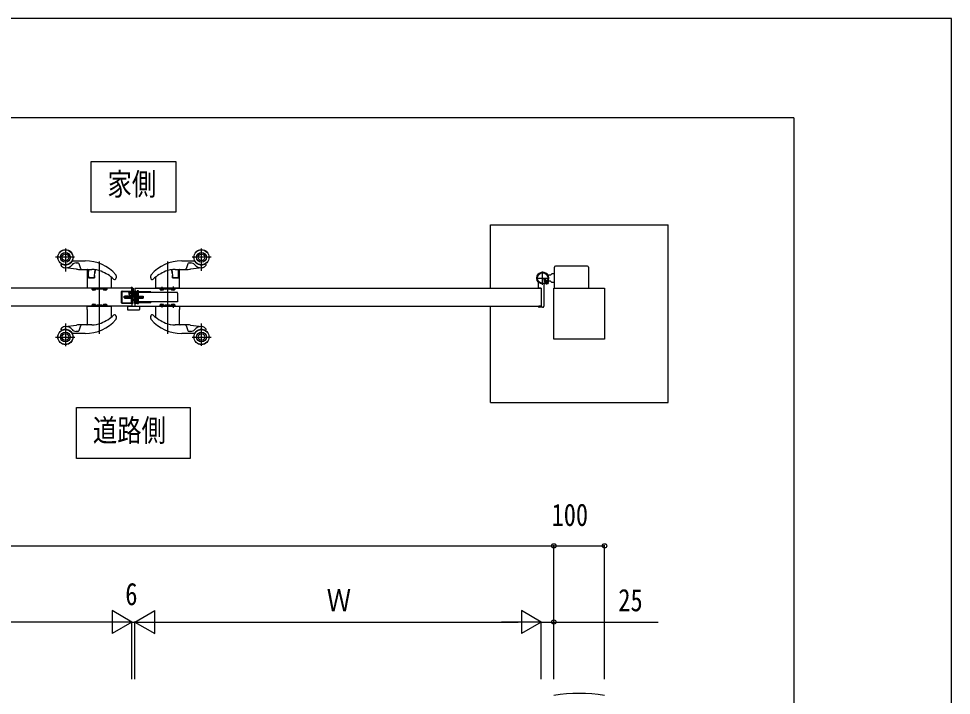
# Model space of a CAD drawing. Units: millimetres, scale not verified. Extents: x -4205 to 4205, y -2970 to 2970.
# Drawn here: x 2368 to 4205, y 1637 to 2970 of the extents above; entities that cross this region are included whole.
import ezdxf
from ezdxf.enums import TextEntityAlignment as Align

# ---------------------------------------------------------------- set-up
doc = ezdxf.new("R2010")
doc.units = ezdxf.units.MM
doc.header["$LTSCALE"] = 12
for name, color, linetype in [('0-2_USER1', 3, 'Continuous'), ('0-3_YKK_12', 2, 'Continuous'), ('0-4_YKK_A1', 4, 'Continuous'), ('0-5_YKK_D', 6, 'Continuous'), ('0-6_YKK_ZWAK', 7, 'Continuous')]:
    doc.layers.add(name, color=color, linetype=linetype)
doc.styles.add('ＭＳ ゴシック', font='')
doc.styles.get('ＭＳ ゴシック').set_extended_font_data('MS Gothic')

msp = doc.modelspace()

# ---------------------------------------------------------------- linework, layer by layer
at = {"layer": '0-2_USER1'}
for points in [[(2510.82, 2589), (2510.82, 2689), (2677.22, 2689), (2677.22, 2589)], [(2482.02, 2104), (2482.02, 2204), (2706.02, 2204), (2706.02, 2104)]]:
    msp.add_lwpolyline(points, close=True, dxfattribs=at)
at = {"layer": '0-3_YKK_12'}
msp.add_line((2594.02, 2422), (2594.02, 2439), dxfattribs=at)
at = {"layer": '0-4_YKK_A1'}
for p, q in [((2460.02, 2517.6), (2460.02, 2472.07)), ((2728.02, 2473.12), (2728.02, 2517.6)), ((2478.17, 2500), (2440.57, 2500)), ((2747.32, 2500), (2709.72, 2500)), ((2474.16, 2493), (2499.02, 2493)), ((2480.93, 2489), (2484.3, 2489)), ((2490.08, 2477.41), (2487.17, 2486.88)), ((2527.02, 2349.54), (2527.02, 2491.4)), ((2661.02, 2491.4), (2661.02, 2349.54)), ((2689.02, 2493), (2713.88, 2493)), ((2700.87, 2486.88), (2697.95, 2477.41)), ((2703.73, 2489), (2707.11, 2489)), ((3423.02, 2439), (3423.02, 2480.5)), ((3488.02, 2482.5), (3425.02, 2482.5)), ((3490.02, 2480.5), (3490.02, 2439)), ((2481.56, 2476.54), (2458.82, 2479.27)), ((2491.98, 2476), (2490.51, 2476)), ((2491.98, 2476), (2512.02, 2476)), ((2503.02, 2475), (2503.02, 2462)), ((2503.02, 2462), (2503.02, 2439)), ((2505.52, 2462), (2505.52, 2474.5)), ((2506.02, 2472.23), (2506.02, 2474)), ((2506.02, 2460), (2506.02, 2462.8)), ((2517.43, 2464.01), (2517.02, 2459.3)), ((2517.06, 2459.96), (2517.4, 2463.86)), ((2517.4, 2463.86), (2517.86, 2469.14)), ((2517.86, 2469.14), (2518.39, 2475.17)), ((2518.4, 2475.06), (2517.87, 2468.99)), ((2560.02, 2463.65), (2560.02, 2459.26)), ((2628.02, 2459.26), (2628.02, 2463.65)), ((2669.63, 2475.31), (2669.62, 2475.31)), ((2670.17, 2468.99), (2669.64, 2475.06)), ((2669.65, 2475.17), (2670.18, 2469.14)), ((2670.18, 2469.14), (2670.64, 2463.86)), ((2671.02, 2459.3), (2670.61, 2464.01)), ((2670.64, 2463.86), (2670.98, 2459.96)), ((2676.02, 2476), (2696.05, 2476)), ((2682.02, 2474), (2682.02, 2472.23)), ((2682.52, 2474.5), (2682.52, 2462)), ((2682.52, 2462), (2682.52, 2459.3)), ((2685.02, 2462), (2682.52, 2462)), ((2685.02, 2462), (2685.02, 2475)), ((2685.02, 2439), (2685.02, 2462)), ((2697.52, 2476), (2696.05, 2476)), ((2729.21, 2479.27), (2706.48, 2476.54)), ((3400.02, 2446), (3400.02, 2472)), ((3415.52, 2465), (3409.83, 2465)), ((3415.52, 2465), (3418.02, 2467.5)), ((3423.02, 2467.5), (3418.02, 2467.5)), ((2505.52, 2459.3), (2517.02, 2459.3)), ((2516.56, 2459.5), (2506.52, 2459.5)), ((2550.02, 2460.81), (2550.02, 2439)), ((2638.02, 2439), (2638.02, 2460.81)), ((2671.02, 2459.3), (2682.52, 2459.3)), ((2681.52, 2459.5), (2671.48, 2459.5)), ((3387.02, 2459), (3413.02, 2459)), ((3392.02, 2439.8), (3392.02, 2448.84)), ((3411.57, 2447.45), (3401.51, 2457.5)), ((3402.02, 2444.06), (3402.02, 2403.5)), ((3405.32, 2456.52), (3402.49, 2453.7)), ((3402.49, 2453.7), (3405.91, 2450.28)), ((3402.96, 2454.16), (3406.44, 2450.68)), ((3404.86, 2456.06), (3408.34, 2452.58)), ((3408.73, 2453.11), (3405.32, 2456.52)), ((3406.44, 2450.68), (3407.2, 2449.92)), ((3408.34, 2452.58), (3409.1, 2451.82)), ((3415.52, 2453), (3410.82, 2453)), ((3415.52, 2453), (3418.02, 2450.5)), ((3423.02, 2450.5), (3418.02, 2450.5)), ((2550.02, 2439), (2503.02, 2439)), ((2512.22, 2439), (2512.22, 2438)), ((2512.22, 2438), (2519.82, 2438)), ((2512.62, 2436.88), (2512.52, 2438)), ((2519.52, 2438), (2519.42, 2436.88)), ((2519.82, 2438), (2519.82, 2439)), ((2522.02, 2437.3), (2522.02, 2439)), ((2531.72, 2437), (2522.32, 2437)), ((2532.02, 2439), (2532.02, 2437.3)), ((2534.22, 2439), (2534.22, 2438)), ((2534.22, 2438), (2541.82, 2438)), ((2534.62, 2436.88), (2534.52, 2438)), ((2541.52, 2438), (2541.42, 2436.88)), ((2541.82, 2438), (2541.82, 2439)), ((2570.52, 2410.5), (2570.52, 2432.5)), ((2570.52, 2432.5), (2591.02, 2432.5)), ((2571.52, 2433.5), (2590.02, 2433.5)), ((2571.52, 2410.5), (2571.52, 2432.5)), ((2584.52, 2430.5), (2591.02, 2430.5)), ((2597.02, 2429), (2585.52, 2429)), ((2590.02, 2440), (2590.02, 2441.5)), ((2590.02, 2409.5), (2590.02, 2433.5)), ((2590.02, 2425), (2591.02, 2425)), ((2590.02, 2418), (2590.02, 2425)), ((2592.52, 2425.5), (2590.52, 2423.5)), ((2591.02, 2432), (2591.02, 2439)), ((2591.02, 2410.5), (2591.02, 2432.5)), ((2591.02, 2409), (2591.02, 2430.5)), ((2597.02, 2434), (2598.52, 2434)), ((2597.02, 2409), (2597.02, 2434)), ((2597.32, 2425.5), (2597.02, 2425.5)), ((2597.32, 2425.5), (2597.32, 2417.5)), ((2599.32, 2423.5), (2597.32, 2425.5)), ((2598.52, 2409), (2598.52, 2434)), ((2601.02, 2432), (2598.52, 2432)), ((2601.02, 2431), (2598.52, 2431)), ((2601.02, 2426.5), (2600.12, 2426.5)), ((2600.12, 2416.5), (2600.12, 2426.5)), ((2601.02, 2433.9), (2601.02, 2409.1)), ((2602.02, 2433.9), (2601.02, 2433.9)), ((2601.02, 2426.5), (2601.02, 2431)), ((2602.02, 2409.1), (2602.02, 2433.9)), ((2628.52, 2432), (2604.02, 2432)), ((2679.42, 2431), (2604.02, 2431)), ((2628.52, 2431), (2628.52, 2432)), ((2685.02, 2439), (2638.02, 2439)), ((2646.22, 2439), (2646.22, 2438)), ((2646.22, 2438), (2653.82, 2438)), ((2646.62, 2436.88), (2646.52, 2438)), ((2650.02, 2442.03), (2650.02, 2434.43)), ((2653.52, 2438), (2653.42, 2436.88)), ((2653.82, 2438), (2653.82, 2439)), ((2656.02, 2437.3), (2656.02, 2439)), ((2665.72, 2437), (2656.32, 2437)), ((2666.02, 2439), (2666.02, 2437.3)), ((2668.62, 2436.88), (2668.52, 2438)), ((2672.02, 2442.47), (2672.02, 2434.43)), ((2675.52, 2438), (2675.42, 2436.88)), ((3396.72, 2439.3), (3392.52, 2439.3)), ((3397.02, 2439), (3397.02, 2404)), ((2570.52, 2410.5), (2591.02, 2410.5)), ((2571.52, 2409.5), (2590.02, 2409.5)), ((2595.02, 2421.5), (2574.02, 2421.5)), ((2590.52, 2422.84), (2576.52, 2422.84)), ((2576.52, 2420.16), (2590.52, 2420.16)), ((2587.52, 2424.38), (2592.02, 2419.13)), ((2591.02, 2418), (2590.02, 2418)), ((2592.02, 2419.13), (2595.36, 2415.22)), ((2597.32, 2417.5), (2597.02, 2417.5)), ((2598.52, 2409), (2597.02, 2409)), ((2599.32, 2419.5), (2597.32, 2417.5)), ((2604.02, 2423.5), (2599.32, 2423.5)), ((2599.32, 2423.5), (2599.32, 2419.5)), ((2599.32, 2423.1), (2604.02, 2423.1)), ((2599.32, 2419.9), (2604.02, 2419.9)), ((2604.02, 2419.5), (2599.32, 2419.5)), ((2600.12, 2416.5), (2601.02, 2416.5)), ((2601.02, 2409.3), (2601.02, 2416.5)), ((2601.02, 2409.1), (2602.02, 2409.1)), ((2604.02, 2423.5), (2613.02, 2423.5)), ((2604.02, 2423.1), (2613.02, 2423.1)), ((2604.02, 2419.9), (2613.02, 2419.9)), ((2604.02, 2419.5), (2613.02, 2419.5)), ((2681.02, 2412), (2604.02, 2412)), ((2604.02, 2411), (2628.52, 2411)), ((2613.02, 2423.5), (2613.02, 2419.5)), ((2628.52, 2412), (2628.52, 2411)), ((2650.02, 2408.57), (2650.02, 2400.97)), ((2672.02, 2408.57), (2672.02, 2400.53)), ((2503.02, 2397.5), (2503.02, 2401)), ((2503.02, 2397.5), (2503.02, 2367.5)), ((2512.22, 2405), (2512.22, 2404)), ((2519.82, 2405), (2512.22, 2405)), ((2512.52, 2405), (2512.62, 2406.12)), ((2519.42, 2406.12), (2519.52, 2405)), ((2519.82, 2404), (2519.82, 2405)), ((2522.02, 2404), (2522.02, 2405.7)), ((2531.72, 2406), (2522.32, 2406)), ((2532.02, 2404), (2532.02, 2405.7)), ((2534.22, 2405), (2534.22, 2404)), ((2541.82, 2405), (2534.22, 2405)), ((2534.52, 2405), (2534.62, 2406.12)), ((2541.42, 2406.12), (2541.52, 2405)), ((2541.82, 2404), (2541.82, 2405)), ((2550.02, 2404), (2550.02, 2382.19)), ((2582.02, 2404), (2582.02, 2397.5)), ((2582.02, 2404), (2606.02, 2404)), ((2583.02, 2396.5), (2605.02, 2396.5)), ((2606.02, 2404), (2606.02, 2397.5)), ((2638.02, 2404), (2685.02, 2404)), ((2638.02, 2382.19), (2638.02, 2404)), ((2646.52, 2405), (2646.62, 2406.12)), ((2653.42, 2406.12), (2653.52, 2405)), ((2656.02, 2404), (2656.02, 2405.7)), ((2665.72, 2406), (2656.32, 2406)), ((2666.02, 2404), (2666.02, 2405.7)), ((2668.22, 2405), (2668.22, 2404)), ((2675.82, 2405), (2668.22, 2405)), ((2668.52, 2405), (2668.62, 2406.12)), ((2675.42, 2406.12), (2675.52, 2405)), ((2675.82, 2404), (2675.82, 2405)), ((2685.02, 2404), (2685.02, 2401)), ((2685.02, 2401), (2685.02, 2397.5)), ((2685.02, 2367.5), (2685.02, 2397.5)), ((3297.02, 2214), (3297.02, 2404)), ((3392.02, 2403.2), (3392.02, 2402.5)), ((3396.72, 2403.7), (3392.52, 2403.7)), ((3400.02, 2401.5), (3393.02, 2401.5)), ((2460.02, 2369.88), (2460.02, 2325.22)), ((2560.02, 2383.74), (2560.02, 2379.35)), ((2628.02, 2379.35), (2628.02, 2383.74)), ((2728.02, 2325.4), (2728.02, 2369.88)), ((2458.82, 2363.73), (2481.56, 2366.46)), ((2484.3, 2354), (2480.93, 2354)), ((2487.17, 2356.12), (2490.08, 2365.59)), ((2490.51, 2367), (2491.98, 2367)), ((2512.02, 2367), (2491.98, 2367)), ((2696.05, 2367), (2676.02, 2367)), ((2696.05, 2367), (2697.52, 2367)), ((2697.95, 2365.59), (2700.87, 2356.12)), ((2707.11, 2354), (2703.73, 2354)), ((2706.48, 2366.46), (2729.21, 2363.73)), ((2440.72, 2343), (2478.32, 2343)), ((2499.02, 2350), (2474.16, 2350)), ((2713.88, 2350), (2689.02, 2350)), ((2709.72, 2343), (2747.32, 2343))]:
    msp.add_line(p, q, dxfattribs=at)
for points in [[(3297.02, 2214), (3647.02, 2214), (3647.02, 2564)], [(3297.02, 2439), (3297.02, 2564), (3647.02, 2564)], [(2505.52, 2459.3), (2505.52, 2462), (2503.02, 2462)], [(2682.02, 2472.23), (2682.02, 2462.8), (2682.02, 2460)], [(3406.74, 2449.45), (3405.68, 2448.39), (3406.94, 2447.66)], [(3405.91, 2450.28), (3406.74, 2449.45), (3409.57, 2452.28), (3408.73, 2453.11)], [(3408.33, 2447.72), (3407.62, 2449.77), (3408, 2451.01)], [(3411.3, 2450.69), (3409.25, 2451.4), (3408, 2451.01)], [(3409.57, 2452.28), (3410.63, 2453.34), (3411.35, 2452.08)], [(2591.02, 2439), (2591.02, 2404), (1791.02, 2404)], [(2591.02, 2439), (1791.02, 2439), (1791.02, 2404)], [(2591.02, 2430.5), (2591.02, 2432), (2584.52, 2432), (2584.52, 2430.5)], [(2585.02, 2428.5), (2585.02, 2427.3), (2587.52, 2424.38)], [(2592.52, 2425.5), (2592.52, 2417.5), (2590.52, 2419.5), (2590.52, 2423.5)], [(2592.52, 2439), (2592.52, 2409), (2591.02, 2409)], [(2597.02, 2439), (2597.02, 2404), (3397.02, 2404)], [(2597.02, 2439), (3397.02, 2439), (3397.02, 2404)], [(2603.02, 2409.1), (2604.02, 2409.1), (2604.02, 2433.9), (2603.02, 2433.9), (2602.02, 2433.9)], [(2602.02, 2409.1), (2603.02, 2409.1), (2603.02, 2433.9)], [(2668.22, 2439), (2668.22, 2438), (2675.82, 2438), (2675.82, 2439)], [(2681.02, 2429.4), (2681.02, 2413.6), (2681.02, 2412)], [(2592.52, 2423.7), (2590.37, 2422.65), (2589.75, 2421.5)], [(2592.52, 2419.3), (2590.37, 2420.35), (2589.75, 2421.5)], [(2601.02, 2409.3), (2599.82, 2409.3), (2598.52, 2409.3)], [(2503.02, 2401), (2503.02, 2404), (2550.02, 2404)], [(2653.82, 2404), (2653.82, 2405), (2646.22, 2405), (2646.22, 2404)]]:
    msp.add_lwpolyline(points, dxfattribs=at)
for points in [[(3522.02, 2339), (3422.02, 2339), (3422.02, 2439), (3522.02, 2439)], [(2590.52, 2423.5), (2576.52, 2423.5), (2576.52, 2419.5), (2590.52, 2419.5)]]:
    msp.add_lwpolyline(points, close=True, dxfattribs=at)
for centre, radius in [((2460.02, 2500), 15), ((2460.02, 2500), 14.7), ((2460.02, 2500), 9.71), ((2460.02, 2500), 6.62), ((2728.02, 2500), 15), ((2728.02, 2500), 14.7), ((2728.02, 2500), 9.71), ((2728.02, 2500), 6.62), ((3400.02, 2459), 11.5), ((3400.02, 2459), 10.35), ((2460.02, 2343), 15), ((2460.02, 2343), 14.7), ((2460.02, 2343), 9.71), ((2728.02, 2343), 15), ((2728.02, 2343), 14.7), ((2728.02, 2343), 9.71), ((2460.02, 2343), 6.62), ((2728.02, 2343), 6.62)]:
    msp.add_circle(centre, radius, dxfattribs=at)
for centre, radius, start, end in [((2452.45, 2485.34), 1.5, 62.67786, 207.00257), ((2460.02, 2489.2), 10, 207.00257, 263.14008), ((2460.02, 2500), 15, 242.67786, 328.99194), ((2460.02, 2500), 15, 261.17985, 278.82015), ((2460.02, 2496.4), 17.2, 270, 320.22969), ((2474.16, 2491.5), 1.5, 90.00099, 148.99194), ((2480.93, 2479), 10, 90, 140.22969), ((2484.3, 2486), 3, 17.10292, 90), ((2499.02, 2413), 80, 41.1281, 89.99959), ((2689.02, 2413), 80, 90.00041, 138.8719), ((2703.73, 2486), 3, 90, 162.89708), ((2707.11, 2479), 10, 39.77031, 90), ((2713.88, 2491.5), 1.5, 31.00806, 89.99901), ((2728.02, 2496.4), 17.2, 219.77031, 270), ((2728.02, 2500), 15, 211.00806, 297.32214), ((2728.02, 2500), 15, 261.17985, 278.82015), ((2728.02, 2489.2), 10, 276.85992, 332.99743), ((2735.59, 2485.34), 1.5, 332.99743, 117.32214), ((3425.02, 2480.5), 2, 90, 180), ((3488.02, 2480.5), 2, 0, 90), ((2460.02, 2489.2), 10, 263.14008, 270), ((2490.51, 2551), 75, 263.14008, 270), ((2492, 2478), 2, 197.10292, 210), ((2492, 2478), 2, 210, 270), ((2504.02, 2475), 1, 90, 180), ((2504.02, 2474.5), 1.5, 0, 90), ((2503.02, 2474), 3, 0, 41.81031), ((2512.02, 2426), 50, 68.13628, 89.99998), ((2520.38, 2475), 2, 163.07655, 175), ((2518.9, 2475.02), 0.5, 82.01427, 175), ((2500.85, 2398.16), 80, 47.40829, 68.13629), ((2557.02, 2463.65), 3, 0, 41.1286), ((2631.02, 2463.65), 3, 138.8714, 180), ((2687.19, 2398.16), 80, 111.86371, 132.59171), ((2676.02, 2426), 50, 90.00002, 111.86372), ((2669.14, 2475.02), 0.5, 5, 97.98573), ((2667.66, 2475), 2, 5, 16.92345), ((2685.02, 2474), 3, 138.18969, 180), ((2684.02, 2474.5), 1.5, 90, 180), ((2684.02, 2475), 1, 0, 90), ((2696.04, 2478), 2, 270, 330), ((2697.52, 2551), 75, 270, 276.85992), ((2696.04, 2478), 2, 330, 342.89708), ((2728.02, 2489.2), 10, 270, 276.85992), ((3400.02, 2459), 11.5, 295.10278, 218.01228), ((2506.52, 2460), 0.5, 180, 270), ((2516.56, 2460), 0.5, 270, 355), ((2549.02, 2460.81), 1, 0, 38.17852), ((2557.02, 2459.25), 3, 227.26797, 0.1403), ((2631.02, 2459.25), 3, 179.8597, 312.73203), ((2639.02, 2460.81), 1, 141.82148, 180), ((2671.48, 2460), 0.5, 185, 270), ((2681.52, 2460), 0.5, 270, 0), ((3387.02, 2448.84), 5, 0, 38.01228), ((3407.02, 2444.06), 5, 115.10278, 179.99998), ((3407.59, 2448.79), 1.3, 240, 300.9647), ((3403.63, 2455.39), 9, 300.9647, 329.0353), ((3410.23, 2451.43), 1.3, 329.0353, 30), ((2513.91, 2436.99), 1.3, 185, 254.11915), ((2516.02, 2444.4), 9, 254.11915, 285.88085), ((2518.13, 2436.99), 1.3, 285.88085, 355), ((2522.32, 2437.3), 0.3, 180, 270), ((2531.72, 2437.3), 0.3, 270, 0), ((2535.91, 2436.99), 1.3, 185, 254.11915), ((2538.02, 2444.4), 9, 254.11915, 285.88085), ((2540.13, 2436.99), 1.3, 285.88085, 355), ((2571.52, 2432.5), 1, 90, 180), ((2585.52, 2428.5), 0.5, 90, 180), ((2590.02, 2439), 2.5, 0, 90), ((2590.02, 2439), 1, 0, 90), ((2647.91, 2436.99), 1.3, 185, 254.11915), ((2650.02, 2444.4), 9, 254.11915, 285.88085), ((2652.13, 2436.99), 1.3, 285.88085, 355), ((2656.32, 2437.3), 0.3, 180, 270), ((2665.72, 2437.3), 0.3, 270, 0), ((2669.91, 2436.99), 1.3, 185, 254.11915), ((2672.02, 2444.4), 9, 254.11915, 285.88085), ((2674.13, 2436.99), 1.3, 285.88085, 355), ((2679.42, 2429.4), 1.6, 0, 90), ((3392.52, 2439.8), 0.5, 180, 270), ((3396.72, 2439), 0.3, 0, 90), ((2513.91, 2406.01), 1.3, 105.88085, 175), ((2516.02, 2398.6), 9, 74.11915, 105.88085), ((2518.13, 2406.01), 1.3, 5, 74.11915), ((2535.91, 2406.01), 1.3, 105.88085, 175), ((2538.02, 2398.6), 9, 74.11915, 105.88085), ((2540.13, 2406.01), 1.3, 5, 74.11915), ((2571.52, 2410.5), 1, 180, 270), ((2598.02, 2417.5), 3.5, 220.57456, 253.39845), ((2647.91, 2406.01), 1.3, 105.88085, 175), ((2650.02, 2398.6), 9, 74.11915, 105.88085), ((2652.13, 2406.01), 1.3, 5, 74.11915), ((2669.91, 2406.01), 1.3, 105.88085, 175), ((2672.02, 2398.6), 9, 74.11915, 105.88085), ((2674.13, 2406.01), 1.3, 5, 74.11915), ((2522.32, 2405.7), 0.3, 90, 180), ((2531.72, 2405.7), 0.3, 0, 90), ((2583.02, 2397.5), 1, 180, 270), ((2605.02, 2397.5), 1, 270, 360), ((2656.32, 2405.7), 0.3, 90, 180), ((2665.72, 2405.7), 0.3, 0, 90), ((3392.52, 2403.2), 0.5, 90, 180), ((3393.02, 2402.5), 1, 180, 270), ((3396.72, 2404), 0.3, 270, 0), ((3400.02, 2403.5), 2, 270, 0), ((2499.02, 2430), 80, 270.00041, 318.8719), ((2512.02, 2417), 50, 270.00002, 291.86372), ((2500.85, 2444.84), 80, 291.86371, 312.59171), ((2549.02, 2382.19), 1, 321.82148, 0), ((2557.02, 2383.74), 3, 359.8597, 132.73203), ((2557.02, 2379.35), 3, 318.8714, 0), ((2631.02, 2383.74), 3, 47.26797, 180.1403), ((2631.02, 2379.35), 3, 180, 221.1286), ((2689.02, 2430), 80, 221.1281, 269.99959), ((2687.19, 2444.84), 80, 227.40829, 248.13629), ((2639.02, 2382.19), 1, 180, 218.17852), ((2676.02, 2417), 50, 248.13628, 269.99998), ((2452.45, 2357.66), 1.5, 152.99743, 297.32214), ((2460.02, 2353.8), 10, 96.85992, 152.99743), ((2460.02, 2343), 15, 31.00806, 117.32214), ((2460.02, 2343), 15, 81.17985, 98.82015), ((2460.02, 2353.8), 10, 90, 96.85992), ((2460.02, 2346.6), 17.2, 39.77031, 90), ((2480.93, 2364), 10, 219.77031, 270), ((2490.51, 2292), 75, 90, 96.85992), ((2484.3, 2357), 3, 270, 342.89708), ((2492, 2365), 2, 150, 162.89708), ((2492, 2365), 2, 90, 150), ((2502.22, 2368), 1, 270, 323.55544), ((2504.02, 2367.5), 1, 180, 185.39634), ((2684.02, 2367.5), 1, 354.60366, 0), ((2685.82, 2368), 1, 216.44456, 270), ((2696.04, 2365), 2, 30, 90), ((2697.52, 2292), 75, 83.14008, 90), ((2696.04, 2365), 2, 17.10292, 30), ((2703.73, 2357), 3, 197.10292, 270), ((2707.11, 2364), 10, 270, 320.22969), ((2728.02, 2346.6), 17.2, 90, 140.22969), ((2728.02, 2343), 15, 62.67786, 148.99194), ((2728.02, 2343), 15, 81.17985, 98.82015), ((2728.02, 2353.8), 10, 83.14008, 90), ((2728.02, 2353.8), 10, 27.00257, 83.14008), ((2735.59, 2357.66), 1.5, 242.67786, 27.00257), ((2474.16, 2351.5), 1.5, 211.00806, 269.99901), ((2713.88, 2351.5), 1.5, 270.00099, 328.99194), ((3472.02, 1321.23), 320, 80.9989, 99.0011)]:
    msp.add_arc(centre, radius, start, end, dxfattribs=at)
at = {"layer": '0-5_YKK_D'}
for p, q in [((952.02, 1931.73), (3422.02, 1931.73)), ((3422.02, 1668.85), (3422.02, 1932.73)), ((3422.02, 1668.85), (3422.02, 1932.73)), ((3422.02, 1931.73), (3522.02, 1931.73)), ((3522.02, 1668.85), (3522.02, 1932.73)), ((2591.02, 1781.73), (2552.05, 1804.23)), ((2552.05, 1804.23), (2552.05, 1759.23)), ((2597.02, 1781.73), (2635.99, 1804.23)), ((2635.99, 1759.23), (2635.99, 1804.23)), ((3397.02, 1781.73), (3358.05, 1804.23)), ((3358.05, 1804.23), (3358.05, 1759.23)), ((2591.02, 1668.85), (2591.02, 1782.73)), ((2591.02, 1668.85), (2591.02, 1782.73)), ((2597.02, 1668.85), (2597.02, 1782.73)), ((2597.02, 1668.85), (2597.02, 1782.73)), ((3397.02, 1668.85), (3397.02, 1782.73)), ((3397.02, 1668.85), (3397.02, 1782.73)), ((3422.02, 1668.85), (3422.02, 1782.73)), ((2546.02, 1781.73), (1836.02, 1781.73)), ((2591.02, 1781.73), (2513.08, 1781.73)), ((2591.02, 1781.73), (2552.05, 1759.23)), ((2591.02, 1781.73), (2574.02, 1781.73)), ((2591.02, 1781.73), (2597.02, 1781.73)), ((2597.02, 1781.73), (2614.02, 1781.73)), ((2597.02, 1781.73), (2635.99, 1759.23)), ((2597.02, 1781.73), (2674.96, 1781.73)), ((2642.02, 1781.73), (3352.02, 1781.73)), ((3397.02, 1781.73), (3319.08, 1781.73)), ((3397.02, 1781.73), (3358.05, 1759.23))]:
    msp.add_line(p, q, dxfattribs=at)
msp.add_lwpolyline([(3397.02, 1781.73), (3422.02, 1781.73), (3627.47, 1781.73)], dxfattribs=at)
for centre in [(3422.02, 1931.73), (3422.02, 1931.73), (3522.02, 1931.73), (3422.02, 1781.73)]:
    msp.add_circle(centre, 4.25, dxfattribs=at)
at = {"layer": '0-6_YKK_ZWAK'}
for q in [(-3904.98, 2775), (3895.02, -2525)]:
    msp.add_line((3895.02, 2775), q, dxfattribs=at)
msp.add_lwpolyline([(-4205, -2970), (4205, -2970), (4205, 2970), (-4205, 2970)], close=True, dxfattribs=at)

# ---------------------------------------------------------------- texts
at = {"layer": '0-2_USER1', "style": 'ＭＳ ゴシック', "width": 0.8}
for s, p in [('家側', (2542.82, 2609)), ('道路側', (2514.02, 2124))]:
    msp.add_text(s, height=43.99, dxfattribs=at).set_placement(p, align=Align.BOTTOM_LEFT)
at = {"layer": '0-5_YKK_D', "style": 'ＭＳ ゴシック', "width": 0.8}
for s, p in [('100', (3417.62, 1957.73)), ('6', (2578.02, 1801.73)), ('Ｗ', (2974.62, 1789.73)), ('25', (3549.07, 1789.73))]:
    msp.add_text(s, height=43.99, dxfattribs=at).set_placement(p, align=Align.BOTTOM_LEFT)

doc.saveas('drawing.dxf')
